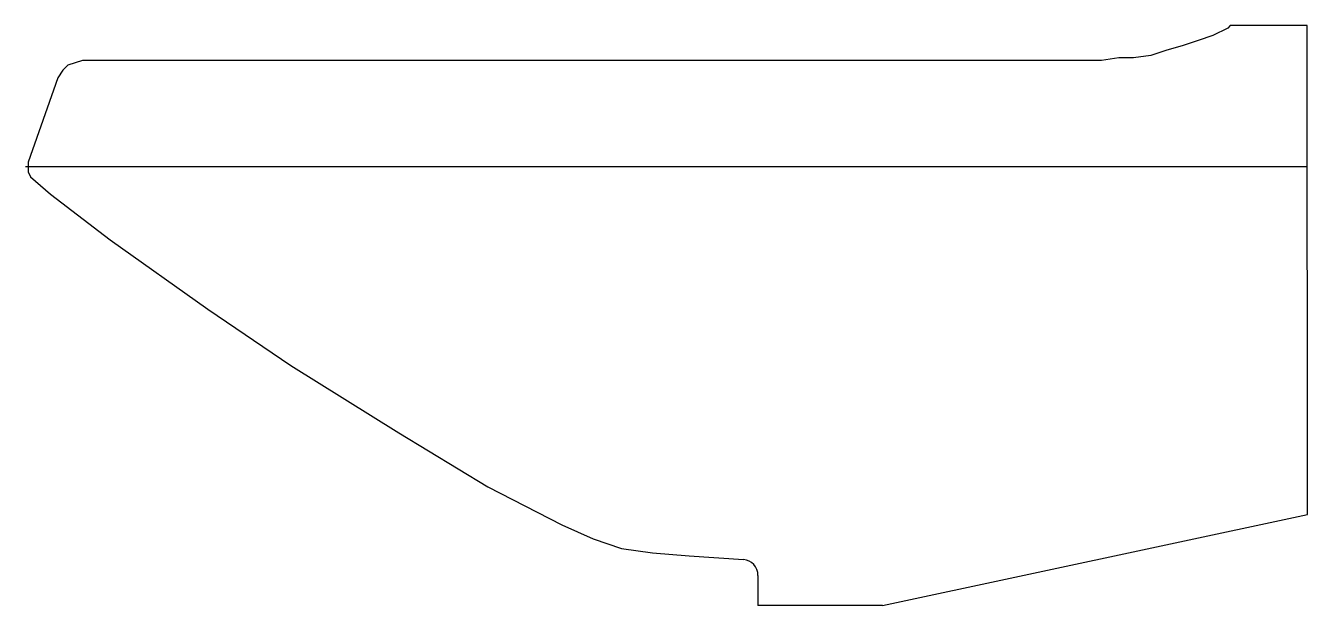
# Model space of a CAD drawing. Header units: millimetres. Extents: x -2914.86 to -2914.5, y 2967.828 to 2967.99.
import ezdxf

# ---------------------------------------------------------------- set-up
doc = ezdxf.new("R2010")
doc.units = ezdxf.units.MM
doc.header["$LTSCALE"] = 10
doc.layers.add('banheiro_louças', color=2, linetype='Continuous')

msp = doc.modelspace()

# ---------------------------------------------------------------- linework, layer by layer
at = {"layer": 'banheiro_louças'}
for p, q in [((-2914.619510942694, 2967.827576323113), (-2914.500160546071, 2967.853081220368)), ((-2914.673818825811, 2967.841513947234), (-2914.658599458582, 2967.840460066533)), ((-2914.654510942694, 2967.836000599108), (-2914.654510942694, 2967.827576323113)), ((-2914.619510942694, 2967.827576323113), (-2914.654510942694, 2967.827576323113))]:
    msp.add_line(p, q, dxfattribs=at)
for points in [[(-2914.500160546071, 2967.853081220368), (-2914.500224510781, 2967.990446235443), (-2914.520426604942, 2967.990446235443), (-2914.520426604942, 2967.990446235443), (-2914.521123228878, 2967.990446235443), (-2914.521819852815, 2967.990446235443), (-2914.521819852815, 2967.990446235443), (-2914.522516476751, 2967.989749611506), (-2914.522516476751, 2967.989749611506), (-2914.526696220371, 2967.987659739696), (-2914.53087596399, 2967.986266491823), (-2914.535055707609, 2967.98487324395), (-2914.539932075166, 2967.983479996077), (-2914.544111818785, 2967.982086748204), (-2914.548988186341, 2967.981390124267), (-2914.553167929961, 2967.981390124267), (-2914.558044297517, 2967.980693500331), (-2914.577576490717, 2967.980693500331)], [(-2914.558044297517, 2967.980693500331), (-2914.844249813203, 2967.980693500331), (-2914.844249813203, 2967.980693500331), (-2914.846339685012, 2967.979996876394), (-2914.848429556822, 2967.979300252458), (-2914.849822804695, 2967.977907004585), (-2914.851216052568, 2967.975817132775), (-2914.859575539807, 2967.952131918932), (-2914.859575539807, 2967.952131918932), (-2914.859575539807, 2967.951435294995), (-2914.859575539807, 2967.950042047122), (-2914.859575539807, 2967.949345423185), (-2914.85887891587, 2967.947952175312), (-2914.853305924378, 2967.943075807756), (-2914.836496992619, 2967.930299576942), (-2914.809057506932, 2967.91080325746), (-2914.785733402531, 2967.895008756133), (-2914.755398070152, 2967.87607542705), (-2914.73039763232, 2967.860843916122), (-2914.709617738168, 2967.850159570308), (-2914.709617738168, 2967.850159570308), (-2914.700795247591, 2967.846260570934), (-2914.692821085312, 2967.843548211487), (-2914.684168273194, 2967.842361550228), (-2914.673818825811, 2967.841513947234)], [(-2914.500224510781, 2967.950738671058), (-2914.860272163744, 2967.950738671058)]]:
    msp.add_lwpolyline(points, dxfattribs=at)
msp.add_arc((-2914.658987238358, 2967.836000599108), 0.00447629566401839, 7.016477563892661e-15, 85.03025927200257, dxfattribs=at)

doc.saveas('drawing.dxf')
